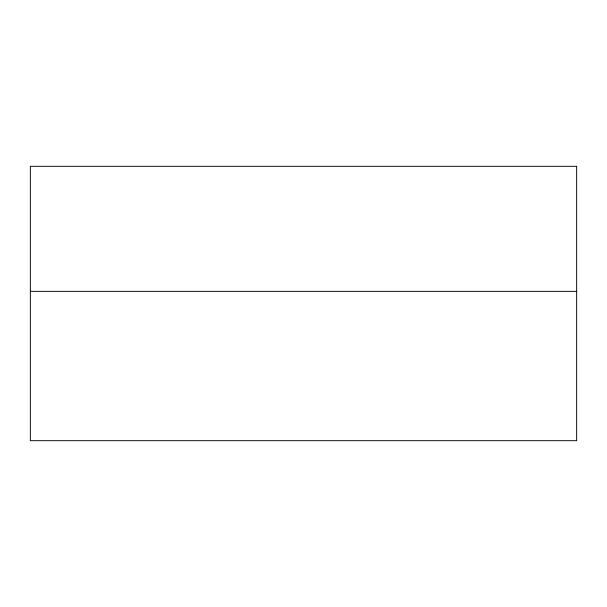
<?xml version="1.0" encoding="UTF-8"?>
<svg xmlns="http://www.w3.org/2000/svg" width="607" height="607" viewBox="0 0 607 607"><rect width="100%" height="100%" fill="white"/><g stroke="black" fill="none" stroke-linecap="round" stroke-linejoin="round"><path stroke-width="0.91" d="M30.35 291.36L576.65 291.36M576.65 166.31L30.35 166.31L30.35 440.69L576.65 440.69L576.65 166.31"/></g></svg>
